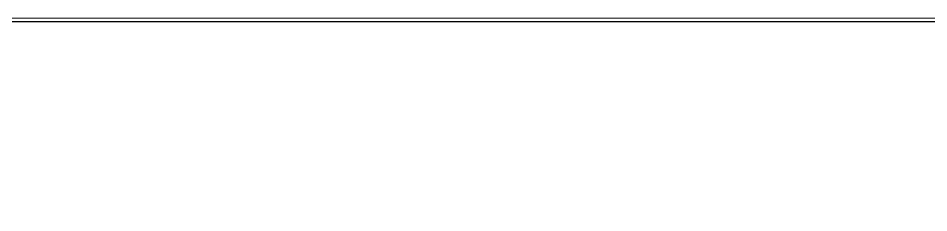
# Model space of a CAD drawing. Header units: millimetres. Extents: x -853488 to -774597, y -17231 to 22435.
# Drawn here: x -828057.4 to -827557.4, y 9092.2 to 9199 of the extents above; entities that cross this region are included whole.
import ezdxf
from ezdxf.xclip import XClip

# ---------------------------------------------------------------- set-up
doc = ezdxf.new("R2010")
doc.units = ezdxf.units.MM
doc.header["$XCLIPFRAME"] = 0
doc.layers.add('A-GLAZ-CURT', color=2, linetype='Continuous', lineweight=9)
doc.layers.add('A11_ALU.SOLID SHEET', color=2, linetype='Continuous')

# ---------------------------------------------------------------- blocks, each defined once
blk = doc.blocks.new('System Panel - DPA-AR_Metal Ceiling Rectangular Panel-16017999-4261-01 ENLARGED UPPER PLATFORM LEVEL - REFLECTED CEILING PLAN - SHEET 2')
at = {"layer": 'A-GLAZ-CURT'}
for p, q in [((-828354.98, 9199.02), (-825954.98, 9199.02)), ((-825954.98, 9199.02), (-828354.98, 9199.02))]:
    blk.add_line(p, q, dxfattribs=at)
blk = doc.blocks.new('*U464')
at = {"layer": 'A-GLAZ-CURT'}
blk.add_blockref('System Panel - DPA-AR_Metal Ceiling Rectangular Panel-16017999-4261-01 ENLARGED UPPER PLATFORM LEVEL - REFLECTED CEILING PLAN - SHEET 2', (801682.37, -3579.02), dxfattribs=at)
blk = doc.blocks.new('*U1837')
blk.add_lwpolyline([(-90014.24, 5618.01), (-90014.24, 4315), (-97724.95, 4315), (-97724.95, 548.02), (-81222.61, 548.02), (-81222.61, 5618.01)], close=True)

msp = doc.modelspace()

# ---------------------------------------------------------------- block references
at = {"layer": 'A11_ALU.SOLID SHEET'}
ref = msp.add_blockref('*U1837', (-744682.37, 3579.02), dxfattribs=at)
XClip(ref).set_block_clipping_path([(-104690.1238047112, -9620.0029952963), (-34092.6543255156, 10334.9999958097)])

# ---------------------------------------------------------------- next in the draw order: block references
msp.add_blockref('*U464', (-801682.37, 3579.02))

doc.saveas('drawing.dxf')
